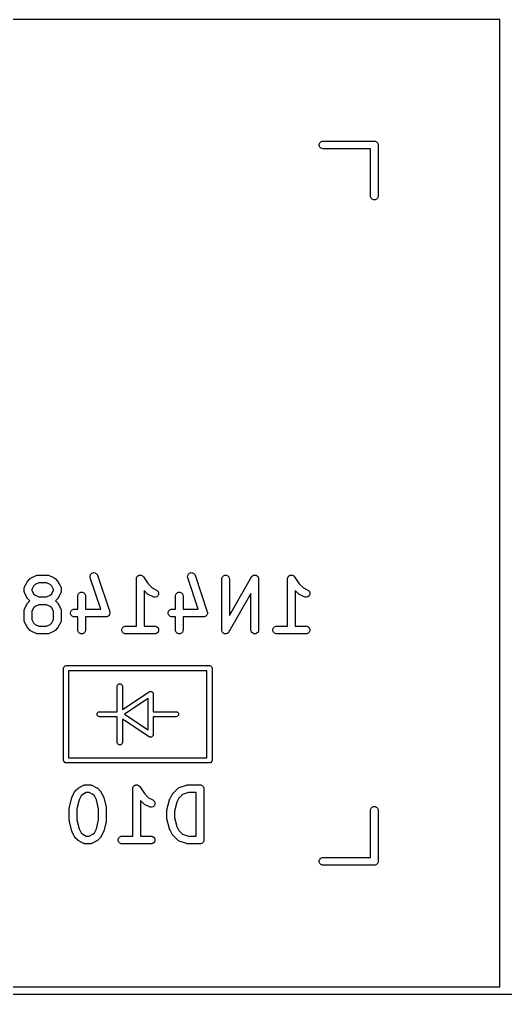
# Model space of a CAD drawing. Extents: x 100 to 190, y -154 to -36.
# Drawn here: x 133.42 to 142.91, y -152.47 to -133.42 of the extents above; entities that cross this region are included whole.
import ezdxf

# ---------------------------------------------------------------- set-up
doc = ezdxf.new("R2010")
doc.units = 0
doc.layers.add('BLACK', color=7, linetype='CONTINUOUS')

msp = doc.modelspace()

# ---------------------------------------------------------------- linework, layer by layer
at = {"layer": 'BLACK', "linetype": 'CONTINUOUS'}
for p, q in [((142.8, -133.425), (130.944871, -133.425)), ((142.8, -152.325), (142.8, -133.425)), ((139.28764, -135.833332), (139.308332, -135.81264)), ((139.308332, -135.81264), (139.335368, -135.801441)), ((139.335368, -135.801441), (139.35, -135.8)), ((139.35, -135.8), (140.35, -135.8)), ((140.35, -135.8), (140.364632, -135.801441)), ((140.364632, -135.801441), (140.391668, -135.81264)), ((140.391668, -135.81264), (140.41236, -135.833332)), ((139.276441, -135.860368), (139.28764, -135.833332)), ((139.276441, -135.889632), (139.276441, -135.860368)), ((139.28764, -135.916668), (139.276441, -135.889632)), ((139.308332, -135.93736), (139.28764, -135.916668)), ((139.335368, -135.948559), (139.308332, -135.93736)), ((139.35, -135.95), (139.335368, -135.948559)), ((140.275, -135.95), (139.35, -135.95)), ((140.275, -136.875), (140.275, -135.95)), ((140.41236, -135.833332), (140.423559, -135.860368)), ((140.423559, -135.860368), (140.425, -135.875)), ((140.425, -135.875), (140.425, -136.875)), ((140.276441, -136.889632), (140.275, -136.875)), ((140.28764, -136.916668), (140.276441, -136.889632)), ((140.308332, -136.93736), (140.28764, -136.916668)), ((140.335368, -136.948559), (140.308332, -136.93736)), ((140.364632, -136.948559), (140.335368, -136.948559)), ((140.391668, -136.93736), (140.364632, -136.948559)), ((140.41236, -136.916668), (140.391668, -136.93736)), ((140.423559, -136.889632), (140.41236, -136.916668)), ((140.425, -136.875), (140.423559, -136.889632)), ((133.578259, -144.402773), (133.582978, -144.397024)), ((133.582978, -144.397024), (133.630597, -144.349405)), ((133.630597, -144.349405), (133.636346, -144.344686)), ((133.636346, -144.344686), (133.637646, -144.343188)), ((133.637646, -144.343188), (133.639905, -144.341766)), ((133.639905, -144.341766), (133.641962, -144.340078)), ((133.641962, -144.340078), (133.643789, -144.33932)), ((133.643789, -144.33932), (133.650089, -144.335356)), ((133.650089, -144.335356), (133.745327, -144.287737)), ((133.745327, -144.287737), (133.759058, -144.282482)), ((133.759058, -144.282482), (133.761747, -144.28229)), ((133.761747, -144.28229), (133.764236, -144.28126)), ((133.764236, -144.28126), (133.778868, -144.279819)), ((133.778868, -144.279819), (133.969344, -144.279819)), ((133.969344, -144.279819), (133.983976, -144.28126)), ((133.983976, -144.28126), (133.986465, -144.282291)), ((133.986465, -144.282291), (133.989153, -144.282482)), ((133.989153, -144.282482), (134.002885, -144.287737)), ((134.002885, -144.287737), (134.098123, -144.335356)), ((134.098123, -144.335356), (134.104422, -144.33932)), ((134.104422, -144.33932), (134.10625, -144.340078)), ((134.10625, -144.340078), (134.108306, -144.341766)), ((134.108306, -144.341766), (134.110566, -144.343188)), ((134.110566, -144.343188), (134.111865, -144.344686)), ((134.111865, -144.344686), (134.117615, -144.349405)), ((134.117615, -144.349405), (134.165234, -144.397024)), ((134.165234, -144.397024), (134.169952, -144.402773)), ((134.799695, -144.31658), (134.80177, -144.28739)), ((134.802955, -144.330917), (134.799695, -144.31658)), ((134.80177, -144.28739), (134.814856, -144.261217)), ((135.008144, -144.946485), (134.802955, -144.330917)), ((134.814856, -144.261217), (134.836963, -144.242043)), ((134.836963, -144.242043), (134.864726, -144.232789)), ((134.864726, -144.232789), (134.893916, -144.234864)), ((134.893916, -144.234864), (134.920089, -144.24795)), ((134.920089, -144.24795), (134.939263, -144.270057)), ((134.939263, -144.270057), (134.945257, -144.283483)), ((134.945257, -144.283483), (135.183352, -144.997767)), ((135.703868, -144.35474), (135.703883, -144.354663)), ((135.703873, -144.354766), (135.703868, -144.35474)), ((135.703868, -144.354819), (135.703873, -144.354766)), ((135.703868, -145.279819), (135.703868, -144.354819)), ((135.703883, -144.354663), (135.705309, -144.340187)), ((135.705309, -144.340187), (135.70815, -144.333326)), ((135.70815, -144.333326), (135.709607, -144.326046)), ((135.709607, -144.326046), (135.713695, -144.31994)), ((135.713695, -144.31994), (135.716508, -144.313151)), ((135.716508, -144.313151), (135.721758, -144.3079)), ((135.721758, -144.3079), (135.72589, -144.301731)), ((135.72589, -144.301731), (135.732004, -144.297654)), ((135.732004, -144.297654), (135.7372, -144.292459)), ((135.7372, -144.292459), (135.74406, -144.289617)), ((135.74406, -144.289617), (135.750239, -144.285498)), ((135.750239, -144.285498), (135.757447, -144.284072)), ((135.757447, -144.284072), (135.764236, -144.28126)), ((135.764236, -144.28126), (135.771663, -144.28126)), ((135.771663, -144.28126), (135.778947, -144.279819)), ((135.778947, -144.279819), (135.786152, -144.28126)), ((135.786152, -144.28126), (135.7935, -144.28126)), ((135.7935, -144.28126), (135.80036, -144.284101)), ((135.80036, -144.284101), (135.807641, -144.285558)), ((135.807641, -144.285558), (135.813746, -144.289646)), ((135.813746, -144.289646), (135.820536, -144.292459)), ((135.820536, -144.292459), (135.825786, -144.297709)), ((135.825786, -144.297709), (135.831956, -144.301841)), ((135.831956, -144.301841), (135.841176, -144.313099)), ((135.841176, -144.313099), (135.841228, -144.313151)), ((135.841228, -144.313151), (135.841237, -144.313173)), ((135.841237, -144.313173), (135.841272, -144.313216)), ((135.841272, -144.313216), (135.93239, -144.449894)), ((136.704457, -144.31658), (136.706532, -144.28739)), ((136.707717, -144.330917), (136.704457, -144.31658)), ((136.706532, -144.28739), (136.719618, -144.261217)), ((136.912906, -144.946485), (136.707717, -144.330917)), ((136.719618, -144.261217), (136.741725, -144.242043)), ((136.741725, -144.242043), (136.769488, -144.232789)), ((136.769488, -144.232789), (136.798678, -144.234864)), ((136.798678, -144.234864), (136.824851, -144.24795)), ((136.824851, -144.24795), (136.844025, -144.270057)), ((136.844025, -144.270057), (136.850019, -144.283483)), ((136.850019, -144.283483), (137.088114, -144.997767)), ((137.370535, -144.354819), (137.371976, -144.340187)), ((137.370535, -145.354819), (137.370535, -144.354819)), ((137.371976, -144.340187), (137.383175, -144.313151)), ((137.383175, -144.313151), (137.403867, -144.292459)), ((137.403867, -144.292459), (137.430903, -144.28126)), ((137.430903, -144.28126), (137.460167, -144.28126)), ((137.460167, -144.28126), (137.487203, -144.292459)), ((137.487203, -144.292459), (137.507895, -144.313151)), ((137.507895, -144.313151), (137.519094, -144.340187)), ((137.519094, -144.340187), (137.520535, -144.354819)), ((137.520535, -145.072402), (137.951845, -144.317608)), ((137.520535, -144.354819), (137.520535, -145.072402)), ((137.951845, -144.317608), (137.954034, -144.314523)), ((137.954034, -144.314523), (137.954603, -144.313151)), ((137.954603, -144.313151), (137.956, -144.311753)), ((137.956, -144.311753), (137.960355, -144.305619)), ((137.960355, -144.305619), (137.968243, -144.29951)), ((137.968243, -144.29951), (137.975295, -144.292459)), ((137.975295, -144.292459), (137.979713, -144.290628)), ((137.979713, -144.290628), (137.983493, -144.287702)), ((137.983493, -144.287702), (137.993114, -144.285077)), ((137.993114, -144.285077), (138.002331, -144.28126)), ((138.002331, -144.28126), (138.007112, -144.28126)), ((138.007112, -144.28126), (138.011724, -144.280002)), ((138.011724, -144.280002), (138.021621, -144.28126)), ((138.021621, -144.28126), (138.031595, -144.28126)), ((138.031595, -144.28126), (138.03601, -144.283089)), ((138.03601, -144.283089), (138.040754, -144.283692)), ((138.040754, -144.283692), (138.049418, -144.288642)), ((138.049418, -144.288642), (138.058631, -144.292459)), ((138.058631, -144.292459), (138.062009, -144.295837)), ((138.062009, -144.295837), (138.066163, -144.298211)), ((138.066163, -144.298211), (138.072272, -144.3061)), ((138.072272, -144.3061), (138.079323, -144.313151)), ((138.079323, -144.313151), (138.081152, -144.317567)), ((138.081152, -144.317567), (138.08408, -144.321348)), ((138.08408, -144.321348), (138.086704, -144.330971)), ((138.086704, -144.330971), (138.090522, -144.340187)), ((138.090522, -144.340187), (138.091258, -144.347669)), ((138.091258, -144.347669), (138.09178, -144.34958)), ((138.09178, -144.34958), (138.091592, -144.351055)), ((138.091592, -144.351055), (138.091963, -144.354819)), ((138.091963, -144.354819), (138.091963, -145.354819)), ((138.656249, -144.35474), (138.656264, -144.354663)), ((138.656254, -144.354766), (138.656249, -144.35474)), ((138.656249, -144.354819), (138.656254, -144.354766)), ((138.656249, -145.279819), (138.656249, -144.354819)), ((138.656264, -144.354663), (138.65769, -144.340187)), ((138.65769, -144.340187), (138.660531, -144.333326)), ((138.660531, -144.333326), (138.661988, -144.326046)), ((138.661988, -144.326046), (138.666076, -144.31994)), ((138.666076, -144.31994), (138.668889, -144.313151)), ((138.668889, -144.313151), (138.674139, -144.3079)), ((138.674139, -144.3079), (138.678271, -144.301731)), ((138.678271, -144.301731), (138.684385, -144.297654)), ((138.684385, -144.297654), (138.689581, -144.292459)), ((138.689581, -144.292459), (138.696441, -144.289617)), ((138.696441, -144.289617), (138.70262, -144.285498)), ((138.70262, -144.285498), (138.709828, -144.284072)), ((138.709828, -144.284072), (138.716617, -144.28126)), ((138.716617, -144.28126), (138.724044, -144.28126)), ((138.724044, -144.28126), (138.731328, -144.279819)), ((138.731328, -144.279819), (138.738533, -144.28126)), ((138.738533, -144.28126), (138.745881, -144.28126)), ((138.745881, -144.28126), (138.752741, -144.284101)), ((138.752741, -144.284101), (138.760022, -144.285558)), ((138.760022, -144.285558), (138.766127, -144.289646)), ((138.766127, -144.289646), (138.772917, -144.292459)), ((138.772917, -144.292459), (138.778167, -144.297709)), ((138.778167, -144.297709), (138.784337, -144.301841)), ((138.784337, -144.301841), (138.793557, -144.313099)), ((138.793557, -144.313099), (138.793609, -144.313151)), ((138.793609, -144.313151), (138.793618, -144.313173)), ((138.793618, -144.313173), (138.793653, -144.313216)), ((138.793653, -144.313216), (138.884771, -144.449894)), ((133.513392, -144.545295), (133.514833, -144.530663)), ((133.513392, -144.592914), (133.513392, -144.545295)), ((133.514833, -144.530663), (133.515864, -144.528173)), ((133.515864, -144.528173), (133.516055, -144.525486)), ((133.516055, -144.525486), (133.52131, -144.511754)), ((133.52131, -144.511754), (133.568929, -144.416516)), ((133.568929, -144.416516), (133.572893, -144.410216)), ((133.572893, -144.410216), (133.573651, -144.408389)), ((133.573651, -144.408389), (133.575339, -144.406332)), ((133.575339, -144.406332), (133.576761, -144.404073)), ((133.576761, -144.404073), (133.578259, -144.402773)), ((133.69765, -144.494484), (133.663392, -144.563)), ((133.663392, -144.563), (133.663392, -144.575209)), ((133.663392, -144.575209), (133.69765, -144.643725)), ((133.728057, -144.464077), (133.69765, -144.494484)), ((133.796573, -144.429819), (133.728057, -144.464077)), ((133.951639, -144.429819), (133.796573, -144.429819)), ((134.020155, -144.464077), (133.951639, -144.429819)), ((134.050562, -144.494484), (134.020155, -144.464077)), ((134.08482, -144.563), (134.050562, -144.494484)), ((134.050562, -144.643725), (134.08482, -144.575209)), ((134.08482, -144.575209), (134.08482, -144.563)), ((134.169952, -144.402773), (134.171451, -144.404073)), ((134.171451, -144.404073), (134.172872, -144.406332)), ((134.172872, -144.406332), (134.174561, -144.408389)), ((134.174561, -144.408389), (134.175318, -144.410216)), ((134.175318, -144.410216), (134.179283, -144.416516)), ((134.179283, -144.416516), (134.226902, -144.511754)), ((134.226902, -144.511754), (134.232157, -144.525485)), ((134.232157, -144.525485), (134.232348, -144.528174)), ((134.232348, -144.528174), (134.233379, -144.530663)), ((134.233379, -144.530663), (134.23482, -144.545295)), ((134.23482, -144.545295), (134.23482, -144.592914)), ((135.916311, -144.645947), (135.853868, -144.583504)), ((135.853868, -144.583504), (135.853868, -145.279819)), ((135.93239, -144.449894), (136.013771, -144.531275)), ((136.013771, -144.531275), (136.098123, -144.573451)), ((136.098123, -144.573451), (136.110566, -144.581283)), ((136.110566, -144.581283), (136.129739, -144.603391)), ((138.868692, -144.645947), (138.806249, -144.583504)), ((138.806249, -144.583504), (138.806249, -145.279819)), ((138.884771, -144.449894), (138.966152, -144.531275)), ((138.966152, -144.531275), (139.050504, -144.573451)), ((139.050504, -144.573451), (139.062947, -144.581283)), ((139.062947, -144.581283), (139.08212, -144.603391)), ((133.514833, -144.607546), (133.513392, -144.592914)), ((133.515864, -144.610035), (133.514833, -144.607546)), ((133.516055, -144.612723), (133.515864, -144.610035)), ((133.52131, -144.626455), (133.516055, -144.612723)), ((133.568929, -144.721693), (133.52131, -144.626455)), ((133.572893, -144.727992), (133.568929, -144.721693)), ((133.573651, -144.72982), (133.572893, -144.727992)), ((133.575339, -144.731876), (133.573651, -144.72982)), ((133.576761, -144.734136), (133.575339, -144.731876)), ((133.578259, -144.735435), (133.576761, -144.734136)), ((133.582978, -144.741185), (133.578259, -144.735435)), ((133.625183, -144.78339), (133.582978, -144.741185)), ((133.69765, -144.643725), (133.728057, -144.674132)), ((133.728057, -144.674132), (133.796573, -144.70839)), ((133.796573, -144.70839), (133.951639, -144.70839)), ((133.951639, -144.70839), (134.020155, -144.674132)), ((134.020155, -144.674132), (134.050562, -144.643725)), ((134.165234, -144.741185), (134.123029, -144.78339)), ((134.169952, -144.735435), (134.165234, -144.741185)), ((134.171451, -144.734136), (134.169952, -144.735435)), ((134.172872, -144.731876), (134.171451, -144.734136)), ((134.174561, -144.72982), (134.172872, -144.731876)), ((134.175318, -144.727992), (134.174561, -144.72982)), ((134.179283, -144.721693), (134.175318, -144.727992)), ((134.226902, -144.626455), (134.179283, -144.721693)), ((134.232157, -144.612724), (134.226902, -144.626455)), ((134.232348, -144.610034), (134.232157, -144.612724)), ((134.233379, -144.607546), (134.232348, -144.610034)), ((134.23482, -144.592914), (134.233379, -144.607546)), ((134.561011, -144.688152), (134.562452, -144.67352)), ((134.561011, -144.946485), (134.561011, -144.688152)), ((134.562452, -144.67352), (134.573651, -144.646484)), ((134.573651, -144.646484), (134.594343, -144.625792)), ((134.594343, -144.625792), (134.621379, -144.614593)), ((134.621379, -144.614593), (134.650643, -144.614593)), ((134.650643, -144.614593), (134.677679, -144.625792)), ((134.677679, -144.625792), (134.698371, -144.646484)), ((134.698371, -144.646484), (134.70957, -144.67352)), ((134.70957, -144.67352), (134.711011, -144.688152)), ((134.711011, -144.688152), (134.711011, -144.946485)), ((135.922061, -144.650667), (135.916311, -144.645947)), ((135.92336, -144.652164), (135.922061, -144.650667)), ((135.925614, -144.653583), (135.92336, -144.652164)), ((135.927676, -144.655275), (135.925614, -144.653583)), ((135.929508, -144.656033), (135.927676, -144.655275)), ((135.935803, -144.659996), (135.929508, -144.656033)), ((136.031041, -144.707615), (135.935803, -144.659996)), ((136.044772, -144.71287), (136.031041, -144.707615)), ((136.073962, -144.714944), (136.044772, -144.71287)), ((136.101724, -144.70569), (136.073962, -144.714944)), ((136.123831, -144.686517), (136.101724, -144.70569)), ((136.136919, -144.660342), (136.123831, -144.686517)), ((136.129739, -144.603391), (136.138993, -144.631152)), ((136.138993, -144.631152), (136.136919, -144.660342)), ((136.465773, -144.688152), (136.467214, -144.67352)), ((136.465773, -144.946485), (136.465773, -144.688152)), ((136.467214, -144.67352), (136.478413, -144.646484)), ((136.478413, -144.646484), (136.499105, -144.625792)), ((136.499105, -144.625792), (136.526141, -144.614593)), ((136.526141, -144.614593), (136.555405, -144.614593)), ((136.555405, -144.614593), (136.582441, -144.625792)), ((136.582441, -144.625792), (136.603133, -144.646484)), ((136.603133, -144.646484), (136.614332, -144.67352)), ((136.614332, -144.67352), (136.615773, -144.688152)), ((136.615773, -144.688152), (136.615773, -144.946485)), ((137.941963, -144.637235), (137.510653, -145.392029)), ((137.941963, -145.354819), (137.941963, -144.637235)), ((138.874442, -144.650667), (138.868692, -144.645947)), ((138.875741, -144.652164), (138.874442, -144.650667)), ((138.877995, -144.653583), (138.875741, -144.652164)), ((138.880057, -144.655275), (138.877995, -144.653583)), ((138.881889, -144.656033), (138.880057, -144.655275)), ((138.888184, -144.659996), (138.881889, -144.656033)), ((138.983422, -144.707615), (138.888184, -144.659996)), ((138.997153, -144.71287), (138.983422, -144.707615)), ((139.026343, -144.714944), (138.997153, -144.71287)), ((139.054105, -144.70569), (139.026343, -144.714944)), ((139.076212, -144.686517), (139.054105, -144.70569)), ((139.0893, -144.660342), (139.076212, -144.686517)), ((139.08212, -144.603391), (139.091374, -144.631152)), ((139.091374, -144.631152), (139.0893, -144.660342)), ((133.513392, -144.973866), (133.514833, -144.959234)), ((133.514833, -144.959234), (133.515864, -144.956744)), ((133.515864, -144.956744), (133.516055, -144.954057)), ((133.516055, -144.954057), (133.52131, -144.940325)), ((133.52131, -144.940325), (133.568929, -144.845087)), ((133.568929, -144.845087), (133.572893, -144.838787)), ((133.572893, -144.838787), (133.573651, -144.83696)), ((133.573651, -144.83696), (133.575339, -144.834903)), ((133.575339, -144.834903), (133.576761, -144.832644)), ((133.576761, -144.832644), (133.578259, -144.831344)), ((133.578259, -144.831344), (133.582978, -144.825595)), ((133.582978, -144.825595), (133.625183, -144.78339)), ((133.69765, -144.923055), (133.663392, -144.991571)), ((133.728057, -144.892648), (133.69765, -144.923055)), ((133.796573, -144.85839), (133.728057, -144.892648)), ((133.951639, -144.85839), (133.796573, -144.85839)), ((134.020155, -144.892648), (133.951639, -144.85839)), ((134.050562, -144.923055), (134.020155, -144.892648)), ((134.08482, -144.991571), (134.050562, -144.923055)), ((134.123029, -144.78339), (134.165234, -144.825595)), ((134.165234, -144.825595), (134.169952, -144.831344)), ((134.169952, -144.831344), (134.171451, -144.832644)), ((134.171451, -144.832644), (134.172872, -144.834903)), ((134.172872, -144.834903), (134.174561, -144.83696)), ((134.174561, -144.83696), (134.175318, -144.838787)), ((134.175318, -144.838787), (134.179283, -144.845087)), ((134.179283, -144.845087), (134.226902, -144.940325)), ((134.226902, -144.940325), (134.232157, -144.954056)), ((134.232157, -144.954056), (134.232348, -144.956745)), ((134.232348, -144.956745), (134.233379, -144.959234)), ((134.233379, -144.959234), (134.23482, -144.973866)), ((134.430794, -144.979817), (134.451486, -144.959125)), ((134.451486, -144.959125), (134.478522, -144.947926)), ((134.478522, -144.947926), (134.493154, -144.946485)), ((134.493154, -144.946485), (134.561011, -144.946485)), ((134.711011, -144.946485), (135.008144, -144.946485)), ((136.335556, -144.979817), (136.356248, -144.959125)), ((136.356248, -144.959125), (136.383284, -144.947926)), ((136.383284, -144.947926), (136.397916, -144.946485)), ((136.397916, -144.946485), (136.465773, -144.946485)), ((136.615773, -144.946485), (136.912906, -144.946485)), ((133.513392, -145.164342), (133.513392, -144.973866)), ((133.663392, -144.991571), (133.663392, -145.146637)), ((133.663392, -145.146637), (133.69765, -145.215153)), ((134.050561, -145.215153), (134.08482, -145.146637)), ((134.08482, -145.146637), (134.08482, -144.991571)), ((134.23482, -144.973866), (134.23482, -145.164342)), ((134.419595, -145.006853), (134.430794, -144.979817)), ((134.419595, -145.036117), (134.419595, -145.006853)), ((134.430794, -145.063153), (134.419595, -145.036117)), ((134.451486, -145.083845), (134.430794, -145.063153)), ((134.478522, -145.095044), (134.451486, -145.083845)), ((134.493154, -145.096485), (134.478522, -145.095044)), ((134.561011, -145.096485), (134.493154, -145.096485)), ((134.561011, -145.354819), (134.561011, -145.096485)), ((135.112201, -145.096485), (134.711011, -145.096485)), ((134.711011, -145.096485), (134.711011, -145.354819)), ((135.119606, -145.095755), (135.112201, -145.096485)), ((135.121581, -145.095896), (135.119606, -145.095755)), ((135.123006, -145.09542), (135.121581, -145.095896)), ((135.126833, -145.095044), (135.123006, -145.09542)), ((135.137942, -145.090442), (135.126833, -145.095044)), ((135.149343, -145.086642), (135.137942, -145.090442)), ((135.151378, -145.084876), (135.149343, -145.086642)), ((135.153869, -145.083845), (135.151378, -145.084876)), ((135.162371, -145.075342), (135.153869, -145.083845)), ((135.171451, -145.067468), (135.162371, -145.075342)), ((135.172655, -145.065058), (135.171451, -145.067468)), ((135.174561, -145.063153), (135.172655, -145.065058)), ((135.179163, -145.052041), (135.174561, -145.063153)), ((135.184537, -145.041294), (135.179163, -145.052041)), ((135.183352, -144.997767), (135.185001, -145.005022)), ((135.184727, -145.038608), (135.184537, -145.041294)), ((135.18576, -145.036117), (135.184727, -145.038608)), ((135.185001, -145.005022), (135.18576, -145.006853)), ((135.18576, -145.006853), (135.18576, -145.008357)), ((135.18576, -145.008357), (135.186612, -145.012104)), ((135.186612, -145.012104), (135.18576, -145.024089)), ((135.18576, -145.024089), (135.18576, -145.036117)), ((136.324357, -145.006853), (136.335556, -144.979817)), ((136.324357, -145.036117), (136.324357, -145.006853)), ((136.335556, -145.063153), (136.324357, -145.036117)), ((136.356248, -145.083845), (136.335556, -145.063153)), ((136.383284, -145.095044), (136.356248, -145.083845)), ((136.397916, -145.096485), (136.383284, -145.095044)), ((136.465773, -145.096485), (136.397916, -145.096485)), ((136.465773, -145.354819), (136.465773, -145.096485)), ((137.016963, -145.096485), (136.615773, -145.096485)), ((136.615773, -145.096485), (136.615773, -145.354819)), ((137.024368, -145.095755), (137.016963, -145.096485)), ((137.026343, -145.095896), (137.024368, -145.095755)), ((137.027768, -145.09542), (137.026343, -145.095896)), ((137.031595, -145.095044), (137.027768, -145.09542)), ((137.042704, -145.090442), (137.031595, -145.095044)), ((137.054105, -145.086642), (137.042704, -145.090442)), ((137.05614, -145.084876), (137.054105, -145.086642)), ((137.058631, -145.083845), (137.05614, -145.084876)), ((137.067133, -145.075342), (137.058631, -145.083845)), ((137.076213, -145.067468), (137.067133, -145.075342)), ((137.077417, -145.065058), (137.076213, -145.067468)), ((137.079323, -145.063153), (137.077417, -145.065058)), ((137.083925, -145.052041), (137.079323, -145.063153)), ((137.089299, -145.041294), (137.083925, -145.052041)), ((137.088114, -144.997767), (137.089763, -145.005022)), ((137.089489, -145.038608), (137.089299, -145.041294)), ((137.090522, -145.036117), (137.089489, -145.038608)), ((137.089763, -145.005022), (137.090522, -145.006853)), ((137.090522, -145.006853), (137.090522, -145.008357)), ((137.090522, -145.008357), (137.091374, -145.012104)), ((137.091374, -145.012104), (137.090522, -145.024089)), ((137.090522, -145.024089), (137.090522, -145.036117)), ((133.514833, -145.178974), (133.513392, -145.164342)), ((133.515864, -145.181463), (133.514833, -145.178974)), ((133.516055, -145.184151), (133.515864, -145.181463)), ((133.52131, -145.197883), (133.516055, -145.184151)), ((133.568929, -145.293121), (133.52131, -145.197883)), ((133.572892, -145.299417), (133.568929, -145.293121)), ((133.57365, -145.301247), (133.572892, -145.299417)), ((133.575339, -145.303305), (133.57365, -145.301247)), ((133.576761, -145.305564), (133.575339, -145.303305)), ((133.578259, -145.306863), (133.576761, -145.305564)), ((133.582977, -145.312612), (133.578259, -145.306863)), ((133.630596, -145.360232), (133.582977, -145.312612)), ((133.69765, -145.215153), (133.728057, -145.245561)), ((133.728057, -145.245561), (133.796573, -145.279819)), ((133.796573, -145.279819), (133.951639, -145.279819)), ((133.951639, -145.279819), (134.020154, -145.245561)), ((134.020154, -145.245561), (134.050561, -145.215153)), ((134.165234, -145.312613), (134.117616, -145.360232)), ((134.169952, -145.306863), (134.165234, -145.312613)), ((134.171451, -145.305564), (134.169952, -145.306863)), ((134.172872, -145.303305), (134.171451, -145.305564)), ((134.174562, -145.301247), (134.172872, -145.303305)), ((134.175319, -145.299417), (134.174562, -145.301247)), ((134.179283, -145.293121), (134.175319, -145.299417)), ((134.226902, -145.197883), (134.179283, -145.293121)), ((134.232157, -145.184152), (134.226902, -145.197883)), ((134.232348, -145.181462), (134.232157, -145.184152)), ((134.233379, -145.178974), (134.232348, -145.181462)), ((134.23482, -145.164342), (134.233379, -145.178974)), ((135.419595, -145.340187), (135.430794, -145.313151)), ((135.419595, -145.369451), (135.419595, -145.340187)), ((135.430794, -145.313151), (135.451486, -145.292459)), ((135.451486, -145.292459), (135.478522, -145.28126)), ((135.478522, -145.28126), (135.493154, -145.279819)), ((135.493154, -145.279819), (135.703868, -145.279819)), ((135.853868, -145.279819), (136.064582, -145.279819)), ((136.064582, -145.279819), (136.079214, -145.28126)), ((136.079214, -145.28126), (136.10625, -145.292459)), ((136.10625, -145.292459), (136.126942, -145.313151)), ((136.126942, -145.313151), (136.138141, -145.340187)), ((136.138141, -145.340187), (136.138141, -145.369451)), ((138.371976, -145.340187), (138.383175, -145.313151)), ((138.371976, -145.369451), (138.371976, -145.340187)), ((138.383175, -145.313151), (138.403867, -145.292459)), ((138.403867, -145.292459), (138.430903, -145.28126)), ((138.430903, -145.28126), (138.445535, -145.279819)), ((138.445535, -145.279819), (138.656249, -145.279819)), ((138.806249, -145.279819), (139.016963, -145.279819)), ((139.016963, -145.279819), (139.031595, -145.28126)), ((139.031595, -145.28126), (139.058631, -145.292459)), ((139.058631, -145.292459), (139.079323, -145.313151)), ((139.079323, -145.313151), (139.090522, -145.340187)), ((139.090522, -145.340187), (139.090522, -145.369451)), ((133.636345, -145.36495), (133.630596, -145.360232)), ((133.637646, -145.36645), (133.636345, -145.36495)), ((133.639905, -145.367872), (133.637646, -145.36645)), ((133.641962, -145.36956), (133.639905, -145.367872)), ((133.643789, -145.370317), (133.641962, -145.36956)), ((133.650089, -145.374282), (133.643789, -145.370317)), ((133.745327, -145.421901), (133.650089, -145.374282)), ((133.759058, -145.427156), (133.745327, -145.421901)), ((133.761747, -145.427347), (133.759058, -145.427156)), ((133.764236, -145.428378), (133.761747, -145.427347)), ((133.778868, -145.429819), (133.764236, -145.428378)), ((133.969344, -145.429819), (133.778868, -145.429819)), ((133.983976, -145.428378), (133.969344, -145.429819)), ((133.986465, -145.427346), (133.983976, -145.428378)), ((133.989153, -145.427156), (133.986465, -145.427346)), ((134.002885, -145.421901), (133.989153, -145.427156)), ((134.098123, -145.374282), (134.002885, -145.421901)), ((134.104422, -145.370317), (134.098123, -145.374282)), ((134.10625, -145.36956), (134.104422, -145.370317)), ((134.108306, -145.367872), (134.10625, -145.36956)), ((134.110566, -145.36645), (134.108306, -145.367872)), ((134.111866, -145.36495), (134.110566, -145.36645)), ((134.117616, -145.360232), (134.111866, -145.36495)), ((134.562452, -145.369451), (134.561011, -145.354819)), ((134.573651, -145.396487), (134.562452, -145.369451)), ((134.594343, -145.417179), (134.573651, -145.396487)), ((134.621379, -145.428378), (134.594343, -145.417179)), ((134.650643, -145.428378), (134.621379, -145.428378)), ((134.677679, -145.417179), (134.650643, -145.428378)), ((134.698371, -145.396487), (134.677679, -145.417179)), ((134.70957, -145.369451), (134.698371, -145.396487)), ((134.711011, -145.354819), (134.70957, -145.369451)), ((135.430794, -145.396487), (135.419595, -145.369451)), ((135.451486, -145.417179), (135.430794, -145.396487)), ((135.478522, -145.428378), (135.451486, -145.417179)), ((135.493154, -145.429819), (135.478522, -145.428378)), ((136.064582, -145.429819), (135.493154, -145.429819)), ((136.079214, -145.428378), (136.064582, -145.429819)), ((136.10625, -145.417179), (136.079214, -145.428378)), ((136.126942, -145.396487), (136.10625, -145.417179)), ((136.138141, -145.369451), (136.126942, -145.396487)), ((136.467214, -145.369451), (136.465773, -145.354819)), ((136.478413, -145.396487), (136.467214, -145.369451)), ((136.499105, -145.417179), (136.478413, -145.396487)), ((136.526141, -145.428378), (136.499105, -145.417179)), ((136.555405, -145.428378), (136.526141, -145.428378)), ((136.582441, -145.417179), (136.555405, -145.428378)), ((136.603133, -145.396487), (136.582441, -145.417179)), ((136.614332, -145.369451), (136.603133, -145.396487)), ((136.615773, -145.354819), (136.614332, -145.369451)), ((137.370905, -145.358582), (137.370535, -145.354819)), ((137.370718, -145.360058), (137.370905, -145.358582)), ((137.371239, -145.361968), (137.370718, -145.360058)), ((137.371976, -145.369451), (137.371239, -145.361968)), ((137.375793, -145.378666), (137.371976, -145.369451)), ((137.378418, -145.38829), (137.375793, -145.378666)), ((137.381345, -145.39207), (137.378418, -145.38829)), ((137.383175, -145.396487), (137.381345, -145.39207)), ((137.390225, -145.403537), (137.383175, -145.396487)), ((137.396335, -145.411427), (137.390225, -145.403537)), ((137.400488, -145.4138), (137.396335, -145.411427)), ((137.403867, -145.417179), (137.400488, -145.4138)), ((137.413079, -145.420995), (137.403867, -145.417179)), ((137.421744, -145.425946), (137.413079, -145.420995)), ((137.426487, -145.426548), (137.421744, -145.425946)), ((137.430903, -145.428378), (137.426487, -145.426548)), ((137.440877, -145.428378), (137.430903, -145.428378)), ((137.450774, -145.429636), (137.440877, -145.428378)), ((137.455386, -145.428378), (137.450774, -145.429636)), ((137.460167, -145.428378), (137.455386, -145.428378)), ((137.469382, -145.42456), (137.460167, -145.428378)), ((137.479006, -145.421936), (137.469382, -145.42456)), ((137.482786, -145.419008), (137.479006, -145.421936)), ((137.487203, -145.417179), (137.482786, -145.419008)), ((137.494253, -145.410128), (137.487203, -145.417179)), ((137.502143, -145.404019), (137.494253, -145.410128)), ((137.506495, -145.397886), (137.502143, -145.404019)), ((137.507895, -145.396487), (137.506495, -145.397886)), ((137.508464, -145.395112), (137.507895, -145.396487)), ((137.510653, -145.392029), (137.508464, -145.395112)), ((137.943404, -145.369451), (137.941963, -145.354819)), ((137.954603, -145.396487), (137.943404, -145.369451)), ((137.975295, -145.417179), (137.954603, -145.396487)), ((138.002331, -145.428378), (137.975295, -145.417179)), ((138.031595, -145.428378), (138.002331, -145.428378)), ((138.058631, -145.417179), (138.031595, -145.428378)), ((138.079323, -145.396487), (138.058631, -145.417179)), ((138.090522, -145.369451), (138.079323, -145.396487)), ((138.091963, -145.354819), (138.090522, -145.369451)), ((138.383175, -145.396487), (138.371976, -145.369451)), ((138.403867, -145.417179), (138.383175, -145.396487)), ((138.430903, -145.428378), (138.403867, -145.417179)), ((138.445535, -145.429819), (138.430903, -145.428378)), ((139.016963, -145.429819), (138.445535, -145.429819)), ((139.031595, -145.428378), (139.016963, -145.429819)), ((139.058631, -145.417179), (139.031595, -145.428378)), ((139.079323, -145.396487), (139.058631, -145.417179)), ((139.090522, -145.369451), (139.079323, -145.396487)), ((134.28125, -146.1), (134.285056, -146.080866)), ((134.28125, -147.9), (134.28125, -146.1)), ((134.285056, -146.080866), (134.312116, -146.053806)), ((134.312116, -146.053806), (134.33125, -146.05)), ((134.33125, -146.05), (137.13125, -146.05)), ((137.13125, -146.05), (137.150384, -146.053806)), ((137.150384, -146.053806), (137.177444, -146.080866)), ((137.177444, -146.080866), (137.18125, -146.1)), ((137.18125, -146.1), (137.18125, -147.9)), ((134.38125, -146.15), (134.38125, -147.85)), ((137.08125, -146.15), (134.38125, -146.15)), ((137.08125, -147.85), (137.08125, -146.15)), ((135.33125, -146.45), (135.335056, -146.430866)), ((135.33125, -146.95), (135.33125, -146.45)), ((135.335056, -146.430866), (135.362116, -146.403806)), ((135.362116, -146.403806), (135.400384, -146.403806)), ((135.400384, -146.403806), (135.427444, -146.430866)), ((135.427444, -146.430866), (135.43125, -146.45)), ((135.43125, -146.45), (135.43125, -146.906573)), ((135.43125, -146.906573), (135.953515, -146.558398)), ((135.953515, -146.558398), (135.960344, -146.555577)), ((135.960344, -146.555577), (135.962116, -146.553806)), ((135.962116, -146.553806), (135.964633, -146.553806)), ((135.964633, -146.553806), (135.971546, -146.550951)), ((135.971546, -146.550951), (135.985821, -146.553806)), ((135.985821, -146.553806), (136.000384, -146.553806)), ((136.000384, -146.553806), (136.004024, -146.557446)), ((136.004024, -146.557446), (136.009072, -146.558456)), ((136.009072, -146.558456), (136.017147, -146.570569)), ((136.017147, -146.570569), (136.027444, -146.580866)), ((136.027444, -146.580866), (136.028903, -146.588203)), ((136.028903, -146.588203), (136.030299, -146.590297)), ((136.030299, -146.590297), (136.029808, -146.592751)), ((136.029808, -146.592751), (136.03125, -146.6)), ((136.03125, -146.6), (136.03125, -146.95)), ((135.93125, -146.693426), (135.471389, -147)), ((135.93125, -147.306573), (135.93125, -146.693426)), ((134.935056, -146.980866), (134.962116, -146.953806)), ((134.935056, -147.019134), (134.935056, -146.980866)), ((134.962116, -147.046194), (134.935056, -147.019134)), ((134.962116, -146.953806), (134.98125, -146.95)), ((134.98125, -147.05), (134.962116, -147.046194)), ((134.98125, -146.95), (135.33125, -146.95)), ((135.33125, -147.05), (134.98125, -147.05)), ((135.33125, -147.55), (135.33125, -147.05)), ((135.471389, -147), (135.93125, -147.306573)), ((136.03125, -146.95), (136.48125, -146.95)), ((136.48125, -147.05), (136.03125, -147.05)), ((136.03125, -147.05), (136.03125, -147.4)), ((136.48125, -146.95), (136.500384, -146.953806)), ((136.500384, -147.046194), (136.48125, -147.05)), ((136.500384, -146.953806), (136.527444, -146.980866)), ((136.527444, -147.019134), (136.500384, -147.046194)), ((136.527444, -146.980866), (136.527444, -147.019134)), ((135.953515, -147.441602), (135.43125, -147.093426)), ((135.43125, -147.093426), (135.43125, -147.55)), ((135.960344, -147.444422), (135.953515, -147.441602)), ((135.962116, -147.446194), (135.960344, -147.444422)), ((135.964633, -147.446194), (135.962116, -147.446194)), ((135.971546, -147.449049), (135.964633, -147.446194)), ((135.985821, -147.446194), (135.971546, -147.449049)), ((136.000384, -147.446194), (135.985821, -147.446194)), ((136.004024, -147.442553), (136.000384, -147.446194)), ((136.009072, -147.441544), (136.004024, -147.442553)), ((136.017147, -147.42943), (136.009072, -147.441544)), ((136.027444, -147.419134), (136.017147, -147.42943)), ((136.028903, -147.411796), (136.027444, -147.419134)), ((136.030299, -147.409703), (136.028903, -147.411796)), ((136.03125, -147.4), (136.029808, -147.407248)), ((136.029808, -147.407248), (136.030299, -147.409703)), ((135.335056, -147.569134), (135.33125, -147.55)), ((135.362116, -147.596194), (135.335056, -147.569134)), ((135.400384, -147.596194), (135.362116, -147.596194)), ((135.427444, -147.569134), (135.400384, -147.596194)), ((135.43125, -147.55), (135.427444, -147.569134)), ((134.285056, -147.919134), (134.28125, -147.9)), ((134.312116, -147.946194), (134.285056, -147.919134)), ((134.33125, -147.95), (134.312116, -147.946194)), ((137.13125, -147.95), (134.33125, -147.95)), ((134.38125, -147.85), (137.08125, -147.85)), ((137.150384, -147.946194), (137.13125, -147.95)), ((137.177444, -147.919134), (137.150384, -147.946194)), ((137.18125, -147.9), (137.177444, -147.919134)), ((134.578661, -148.435356), (134.673899, -148.387737)), ((134.673899, -148.387737), (134.68763, -148.382482)), ((134.68763, -148.382482), (134.690319, -148.38229)), ((134.690319, -148.38229), (134.692808, -148.38126)), ((134.692808, -148.38126), (134.70744, -148.379819)), ((134.70744, -148.379819), (134.802678, -148.379819)), ((134.802678, -148.379819), (134.81731, -148.38126)), ((134.81731, -148.38126), (134.819799, -148.382291)), ((134.819799, -148.382291), (134.822487, -148.382482)), ((134.822487, -148.382482), (134.836219, -148.387737)), ((134.836219, -148.387737), (134.931457, -148.435356)), ((135.654462, -148.401731), (135.660576, -148.397654)), ((135.660576, -148.397654), (135.665772, -148.392459)), ((135.665772, -148.392459), (135.672632, -148.389617)), ((135.672632, -148.389617), (135.678811, -148.385498)), ((135.678811, -148.385498), (135.686019, -148.384072)), ((135.686019, -148.384072), (135.692808, -148.38126)), ((135.692808, -148.38126), (135.700235, -148.38126)), ((135.700235, -148.38126), (135.707519, -148.379819)), ((135.707519, -148.379819), (135.714724, -148.38126)), ((135.714724, -148.38126), (135.722072, -148.38126)), ((135.722072, -148.38126), (135.728932, -148.384101)), ((135.728932, -148.384101), (135.736213, -148.385558)), ((135.736213, -148.385558), (135.742318, -148.389646)), ((135.742318, -148.389646), (135.749108, -148.392459)), ((135.749108, -148.392459), (135.754358, -148.397709)), ((135.754358, -148.397709), (135.760528, -148.401841)), ((136.540866, -148.431287), (136.683722, -148.383668)), ((136.683722, -148.383668), (136.690977, -148.382018)), ((136.690977, -148.382018), (136.692808, -148.38126)), ((136.692808, -148.38126), (136.695461, -148.380998)), ((136.695461, -148.380998), (136.698059, -148.380408)), ((136.698059, -148.380408), (136.700033, -148.380548)), ((136.700033, -148.380548), (136.70744, -148.379819)), ((136.70744, -148.379819), (136.945535, -148.379819)), ((136.945535, -148.379819), (136.960167, -148.38126)), ((136.960167, -148.38126), (136.987203, -148.392459)), ((136.987203, -148.392459), (137.007895, -148.413151)), ((134.449882, -148.611754), (134.497501, -148.516516)), ((134.497501, -148.516516), (134.501465, -148.510216)), ((134.501465, -148.510216), (134.502223, -148.508389)), ((134.502223, -148.508389), (134.503911, -148.506332)), ((134.503911, -148.506332), (134.505333, -148.504073)), ((134.505333, -148.504073), (134.506831, -148.502773)), ((134.506831, -148.502773), (134.51155, -148.497024)), ((134.51155, -148.497024), (134.559169, -148.449405)), ((134.559169, -148.449405), (134.564918, -148.444686)), ((134.564918, -148.444686), (134.566218, -148.443188)), ((134.566218, -148.443188), (134.568477, -148.441766)), ((134.568477, -148.441766), (134.570534, -148.440078)), ((134.570534, -148.440078), (134.572361, -148.43932)), ((134.572361, -148.43932), (134.578661, -148.435356)), ((134.656629, -148.564077), (134.626222, -148.594484)), ((134.725145, -148.529819), (134.656629, -148.564077)), ((134.784973, -148.529819), (134.725145, -148.529819)), ((134.853489, -148.564077), (134.784973, -148.529819)), ((134.883896, -148.594484), (134.853489, -148.564077)), ((134.931457, -148.435356), (134.937756, -148.43932)), ((134.937756, -148.43932), (134.939584, -148.440078)), ((134.939584, -148.440078), (134.94164, -148.441766)), ((134.94164, -148.441766), (134.9439, -148.443188)), ((134.9439, -148.443188), (134.945199, -148.444686)), ((134.945199, -148.444686), (134.950949, -148.449405)), ((134.950949, -148.449405), (134.998568, -148.497024)), ((134.998568, -148.497024), (135.003286, -148.502773)), ((135.003286, -148.502773), (135.004785, -148.504073)), ((135.004785, -148.504073), (135.006206, -148.506332)), ((135.006206, -148.506332), (135.007895, -148.508389)), ((135.007895, -148.508389), (135.008652, -148.510216)), ((135.008652, -148.510216), (135.012617, -148.516516)), ((135.012617, -148.516516), (135.060236, -148.611754)), ((135.63244, -148.45474), (135.632455, -148.454663)), ((135.632445, -148.454766), (135.63244, -148.45474)), ((135.63244, -148.454819), (135.632445, -148.454766)), ((135.63244, -149.379819), (135.63244, -148.454819)), ((135.632455, -148.454663), (135.633881, -148.440187)), ((135.633881, -148.440187), (135.636722, -148.433326)), ((135.636722, -148.433326), (135.638179, -148.426046)), ((135.638179, -148.426046), (135.642267, -148.41994)), ((135.642267, -148.41994), (135.64508, -148.413151)), ((135.64508, -148.413151), (135.65033, -148.4079)), ((135.65033, -148.4079), (135.654462, -148.401731)), ((135.760528, -148.401841), (135.769748, -148.413099)), ((135.769748, -148.413099), (135.7698, -148.413151)), ((135.7698, -148.413151), (135.769809, -148.413173)), ((135.769809, -148.413173), (135.769844, -148.413216)), ((135.769844, -148.413216), (135.860962, -148.549894)), ((135.860962, -148.549894), (135.942343, -148.631275)), ((136.354644, -148.659373), (136.402263, -148.564135)), ((136.402263, -148.564135), (136.406227, -148.557835)), ((136.406227, -148.557835), (136.406985, -148.556008)), ((136.406985, -148.556008), (136.408673, -148.553951)), ((136.408673, -148.553951), (136.410095, -148.551692)), ((136.410095, -148.551692), (136.411593, -148.550392)), ((136.411593, -148.550392), (136.416312, -148.544643)), ((136.416312, -148.544643), (136.51155, -148.449405)), ((136.51155, -148.449405), (136.522915, -148.440077)), ((136.522915, -148.440077), (136.525405, -148.439045)), ((136.525405, -148.439045), (136.52744, -148.437281)), ((136.52744, -148.437281), (136.540866, -148.431287)), ((136.605097, -148.56799), (136.530984, -148.642103)), ((136.71961, -148.529819), (136.605097, -148.56799)), ((136.870535, -148.529819), (136.71961, -148.529819)), ((136.870535, -149.379819), (136.870535, -148.529819)), ((137.007895, -148.413151), (137.019094, -148.440187)), ((137.019094, -148.440187), (137.020535, -148.454819)), ((137.020535, -148.454819), (137.020535, -149.454819)), ((134.396584, -148.817581), (134.444203, -148.627105)), ((134.444203, -148.627105), (134.444588, -148.626025)), ((134.444588, -148.626025), (134.444627, -148.625486)), ((134.444627, -148.625486), (134.446954, -148.619404)), ((134.446954, -148.619404), (134.44915, -148.613259)), ((134.44915, -148.613259), (134.449472, -148.612823)), ((134.449472, -148.612823), (134.449882, -148.611754)), ((134.587728, -148.671471), (134.544345, -148.845005)), ((134.626222, -148.594484), (134.587728, -148.671471)), ((134.922389, -148.671471), (134.883896, -148.594484)), ((134.965773, -148.845005), (134.922389, -148.671471)), ((135.060236, -148.611754), (135.060645, -148.612823)), ((135.060645, -148.612823), (135.060968, -148.613259)), ((135.060968, -148.613259), (135.06316, -148.619395)), ((135.06316, -148.619395), (135.065491, -148.625485)), ((135.065491, -148.625485), (135.065529, -148.626025)), ((135.065529, -148.626025), (135.065915, -148.627105)), ((135.065915, -148.627105), (135.113534, -148.817581)), ((135.844883, -148.745947), (135.78244, -148.683504)), ((135.78244, -148.683504), (135.78244, -149.379819)), ((135.850633, -148.750667), (135.844883, -148.745947)), ((135.851932, -148.752164), (135.850633, -148.750667)), ((135.854186, -148.753583), (135.851932, -148.752164)), ((135.856248, -148.755275), (135.854186, -148.753583)), ((135.85808, -148.756033), (135.856248, -148.755275)), ((135.864375, -148.759996), (135.85808, -148.756033)), ((135.959613, -148.807615), (135.864375, -148.759996)), ((135.942343, -148.631275), (136.026695, -148.673451)), ((136.026695, -148.673451), (136.039138, -148.681283)), ((136.039138, -148.681283), (136.058311, -148.703391)), ((136.065491, -148.760342), (136.052403, -148.786517)), ((136.058311, -148.703391), (136.067565, -148.731152)), ((136.067565, -148.731152), (136.065491, -148.760342)), ((136.301346, -148.8652), (136.348965, -148.674724)), ((136.348965, -148.674724), (136.34935, -148.673644)), ((136.34935, -148.673644), (136.349389, -148.673105)), ((136.349389, -148.673105), (136.351726, -148.666997)), ((136.351726, -148.666997), (136.353912, -148.660878)), ((136.353912, -148.660878), (136.354234, -148.660442)), ((136.354234, -148.660442), (136.354644, -148.659373)), ((136.49249, -148.71909), (136.449107, -148.892624)), ((136.530984, -148.642103), (136.49249, -148.71909)), ((134.394345, -148.835771), (134.394596, -148.833217)), ((134.394345, -149.073866), (134.394345, -148.835771)), ((134.394434, -148.832125), (134.395243, -148.826651)), ((134.394596, -148.833217), (134.394434, -148.832125)), ((134.395243, -148.826651), (134.395786, -148.821139)), ((134.395786, -148.821139), (134.396208, -148.820117)), ((134.396208, -148.820117), (134.396584, -148.817581)), ((134.544345, -148.845005), (134.544345, -149.064632)), ((134.965773, -149.064632), (134.965773, -148.845005)), ((135.113534, -148.817581), (135.113909, -148.820117)), ((135.113909, -148.820117), (135.114332, -148.821139)), ((135.114332, -148.821139), (135.114874, -148.826651)), ((135.114874, -148.826651), (135.115684, -148.832125)), ((135.115684, -148.832125), (135.115521, -148.833217)), ((135.115521, -148.833217), (135.115773, -148.835771)), ((135.115773, -148.835771), (135.115773, -149.073866)), ((135.973344, -148.81287), (135.959613, -148.807615)), ((136.002534, -148.814944), (135.973344, -148.81287)), ((136.030296, -148.80569), (136.002534, -148.814944)), ((136.052403, -148.786517), (136.030296, -148.80569)), ((136.299107, -148.88339), (136.299358, -148.880836)), ((136.299107, -149.026247), (136.299107, -148.88339)), ((136.299196, -148.879744), (136.300005, -148.87427)), ((136.299358, -148.880836), (136.299196, -148.879744)), ((136.300005, -148.87427), (136.300548, -148.868758)), ((136.300548, -148.868758), (136.30097, -148.867736)), ((136.30097, -148.867736), (136.301346, -148.8652)), ((136.449107, -148.892624), (136.449107, -149.017013)), ((140.275, -148.875), (140.276441, -148.860368)), ((140.275, -149.8), (140.275, -148.875)), ((140.276441, -148.860368), (140.28764, -148.833332)), ((140.28764, -148.833332), (140.308332, -148.81264)), ((140.308332, -148.81264), (140.335368, -148.801441)), ((140.335368, -148.801441), (140.364632, -148.801441)), ((140.364632, -148.801441), (140.391668, -148.81264)), ((140.391668, -148.81264), (140.41236, -148.833332)), ((140.41236, -148.833332), (140.423559, -148.860368)), ((140.423559, -148.860368), (140.425, -148.875)), ((140.425, -148.875), (140.425, -149.875)), ((134.394596, -149.076419), (134.394345, -149.073866)), ((134.394434, -149.077512), (134.394596, -149.076419)), ((134.395243, -149.082985), (134.394434, -149.077512)), ((134.395786, -149.088498), (134.395243, -149.082985)), ((134.396208, -149.089519), (134.395786, -149.088498)), ((134.396584, -149.092056), (134.396208, -149.089519)), ((134.444203, -149.282532), (134.396584, -149.092056)), ((134.544345, -149.064632), (134.587728, -149.238166)), ((134.922389, -149.238166), (134.965773, -149.064632)), ((135.113534, -149.092056), (135.065915, -149.282532)), ((135.113909, -149.089519), (135.113534, -149.092056)), ((135.114332, -149.088498), (135.113909, -149.089519)), ((135.114874, -149.082985), (135.114332, -149.088498)), ((135.115684, -149.077512), (135.114874, -149.082985)), ((135.115773, -149.073866), (135.115521, -149.076419)), ((135.115521, -149.076419), (135.115684, -149.077512)), ((136.299358, -149.0288), (136.299107, -149.026247)), ((136.299196, -149.029893), (136.299358, -149.0288)), ((136.300005, -149.035366), (136.299196, -149.029893)), ((136.300548, -149.040879), (136.300005, -149.035366)), ((136.30097, -149.0419), (136.300548, -149.040879)), ((136.301346, -149.044437), (136.30097, -149.0419)), ((136.348965, -149.234913), (136.301346, -149.044437)), ((136.449107, -149.017013), (136.49249, -149.190547)), ((134.444588, -149.283611), (134.444203, -149.282532)), ((134.444627, -149.284151), (134.444588, -149.283611)), ((134.446954, -149.290232), (134.444627, -149.284151)), ((134.44915, -149.296378), (134.446954, -149.290232)), ((134.449472, -149.296813), (134.44915, -149.296378)), ((134.449882, -149.297883), (134.449472, -149.296813)), ((134.497501, -149.393121), (134.449882, -149.297883)), ((134.587728, -149.238166), (134.626222, -149.315153)), ((134.626222, -149.315153), (134.656629, -149.345561)), ((134.656629, -149.345561), (134.725145, -149.379819)), ((134.784973, -149.379819), (134.853488, -149.345561)), ((134.853488, -149.345561), (134.883895, -149.315153)), ((134.883895, -149.315153), (134.922389, -149.238166)), ((135.060236, -149.297883), (135.012617, -149.393121)), ((135.060645, -149.296813), (135.060236, -149.297883)), ((135.060968, -149.296378), (135.060645, -149.296813)), ((135.06316, -149.290241), (135.060968, -149.296378)), ((135.065491, -149.284152), (135.06316, -149.290241)), ((135.065529, -149.283611), (135.065491, -149.284152)), ((135.065915, -149.282532), (135.065529, -149.283611)), ((136.34935, -149.235992), (136.348965, -149.234913)), ((136.349389, -149.236532), (136.34935, -149.235992)), ((136.351716, -149.242613), (136.349389, -149.236532)), ((136.353912, -149.248759), (136.351716, -149.242613)), ((136.354234, -149.249194), (136.353912, -149.248759)), ((136.354644, -149.250264), (136.354234, -149.249194)), ((136.402263, -149.345502), (136.354644, -149.250264)), ((136.406226, -149.351798), (136.402263, -149.345502)), ((136.406984, -149.353628), (136.406226, -149.351798)), ((136.49249, -149.190547), (136.530984, -149.267534)), ((136.530984, -149.267534), (136.605097, -149.341648)), ((136.605097, -149.341648), (136.71961, -149.379819)), ((134.501464, -149.399417), (134.497501, -149.393121)), ((134.502222, -149.401247), (134.501464, -149.399417)), ((134.503911, -149.403305), (134.502222, -149.401247)), ((134.505333, -149.405564), (134.503911, -149.403305)), ((134.506831, -149.406863), (134.505333, -149.405564)), ((134.511549, -149.412612), (134.506831, -149.406863)), ((134.559168, -149.460232), (134.511549, -149.412612)), ((134.564917, -149.46495), (134.559168, -149.460232)), ((134.566218, -149.46645), (134.564917, -149.46495)), ((134.568477, -149.467872), (134.566218, -149.46645)), ((134.570534, -149.46956), (134.568477, -149.467872)), ((134.572361, -149.470317), (134.570534, -149.46956)), ((134.578661, -149.474282), (134.572361, -149.470317)), ((134.673899, -149.521901), (134.578661, -149.474282)), ((134.68763, -149.527156), (134.673899, -149.521901)), ((134.690319, -149.527347), (134.68763, -149.527156)), ((134.692808, -149.528378), (134.690319, -149.527347)), ((134.70744, -149.529819), (134.692808, -149.528378)), ((134.802678, -149.529819), (134.70744, -149.529819)), ((134.725145, -149.379819), (134.784973, -149.379819)), ((134.81731, -149.528378), (134.802678, -149.529819)), ((134.819799, -149.527346), (134.81731, -149.528378)), ((134.822487, -149.527156), (134.819799, -149.527346)), ((134.836219, -149.521901), (134.822487, -149.527156)), ((134.931457, -149.474282), (134.836219, -149.521901)), ((134.937756, -149.470317), (134.931457, -149.474282)), ((134.939584, -149.46956), (134.937756, -149.470317)), ((134.94164, -149.467872), (134.939584, -149.46956)), ((134.9439, -149.46645), (134.94164, -149.467872)), ((134.9452, -149.46495), (134.9439, -149.46645)), ((134.95095, -149.460232), (134.9452, -149.46495)), ((134.998568, -149.412613), (134.95095, -149.460232)), ((135.003286, -149.406863), (134.998568, -149.412613)), ((135.004785, -149.405564), (135.003286, -149.406863)), ((135.006206, -149.403305), (135.004785, -149.405564)), ((135.007896, -149.401247), (135.006206, -149.403305)), ((135.008653, -149.399417), (135.007896, -149.401247)), ((135.012617, -149.393121), (135.008653, -149.399417)), ((135.348167, -149.440187), (135.359366, -149.413151)), ((135.348167, -149.469451), (135.348167, -149.440187)), ((135.359366, -149.496487), (135.348167, -149.469451)), ((135.359366, -149.413151), (135.380058, -149.392459)), ((135.380058, -149.517179), (135.359366, -149.496487)), ((135.380058, -149.392459), (135.407094, -149.38126)), ((135.407094, -149.528378), (135.380058, -149.517179)), ((135.407094, -149.38126), (135.421726, -149.379819)), ((135.421726, -149.529819), (135.407094, -149.528378)), ((135.421726, -149.379819), (135.63244, -149.379819)), ((135.993154, -149.529819), (135.421726, -149.529819)), ((135.78244, -149.379819), (135.993154, -149.379819)), ((135.993154, -149.379819), (136.007786, -149.38126)), ((136.007786, -149.528378), (135.993154, -149.529819)), ((136.007786, -149.38126), (136.034822, -149.392459)), ((136.034822, -149.517179), (136.007786, -149.528378)), ((136.034822, -149.392459), (136.055514, -149.413151)), ((136.055514, -149.496487), (136.034822, -149.517179)), ((136.055514, -149.413151), (136.066713, -149.440187)), ((136.066713, -149.469451), (136.055514, -149.496487)), ((136.066713, -149.440187), (136.066713, -149.469451)), ((136.408673, -149.355686), (136.406984, -149.353628)), ((136.410095, -149.357945), (136.408673, -149.355686)), ((136.411593, -149.359244), (136.410095, -149.357945)), ((136.416312, -149.364994), (136.411593, -149.359244)), ((136.51155, -149.460233), (136.416312, -149.364994)), ((136.522915, -149.469561), (136.51155, -149.460233)), ((136.525405, -149.470592), (136.522915, -149.469561)), ((136.52744, -149.472357), (136.525405, -149.470592)), ((136.540866, -149.478351), (136.52744, -149.472357)), ((136.683722, -149.52597), (136.540866, -149.478351)), ((136.690977, -149.527619), (136.683722, -149.52597)), ((136.692808, -149.528378), (136.690977, -149.527619)), ((136.695461, -149.528639), (136.692808, -149.528378)), ((136.698059, -149.52923), (136.695461, -149.528639)), ((136.700033, -149.529089), (136.698059, -149.52923)), ((136.70744, -149.529819), (136.700033, -149.529089)), ((136.945535, -149.529819), (136.70744, -149.529819)), ((136.71961, -149.379819), (136.870535, -149.379819)), ((136.960167, -149.528378), (136.945535, -149.529819)), ((136.987203, -149.517179), (136.960167, -149.528378)), ((137.007895, -149.496487), (136.987203, -149.517179)), ((137.019094, -149.469451), (137.007895, -149.496487)), ((137.020535, -149.454819), (137.019094, -149.469451)), ((139.276441, -149.860368), (139.28764, -149.833332)), ((139.276441, -149.889632), (139.276441, -149.860368)), ((139.28764, -149.916668), (139.276441, -149.889632)), ((139.28764, -149.833332), (139.308332, -149.81264)), ((139.308332, -149.93736), (139.28764, -149.916668)), ((139.308332, -149.81264), (139.335368, -149.801441)), ((139.335368, -149.801441), (139.35, -149.8)), ((139.35, -149.8), (140.275, -149.8)), ((140.41236, -149.916668), (140.391668, -149.93736)), ((140.423559, -149.889632), (140.41236, -149.916668)), ((140.425, -149.875), (140.423559, -149.889632)), ((139.335368, -149.948559), (139.308332, -149.93736)), ((139.35, -149.95), (139.335368, -149.948559)), ((140.35, -149.95), (139.35, -149.95)), ((140.364632, -149.948559), (140.35, -149.95)), ((140.391668, -149.93736), (140.364632, -149.948559)), ((123.9, -152.325), (142.8, -152.325)), ((142.875, -152.475), (123.825, -152.475)), ((161.925, -152.475), (142.875, -152.475))]:
    msp.add_line(p, q, dxfattribs=at)

doc.saveas('drawing.dxf')
